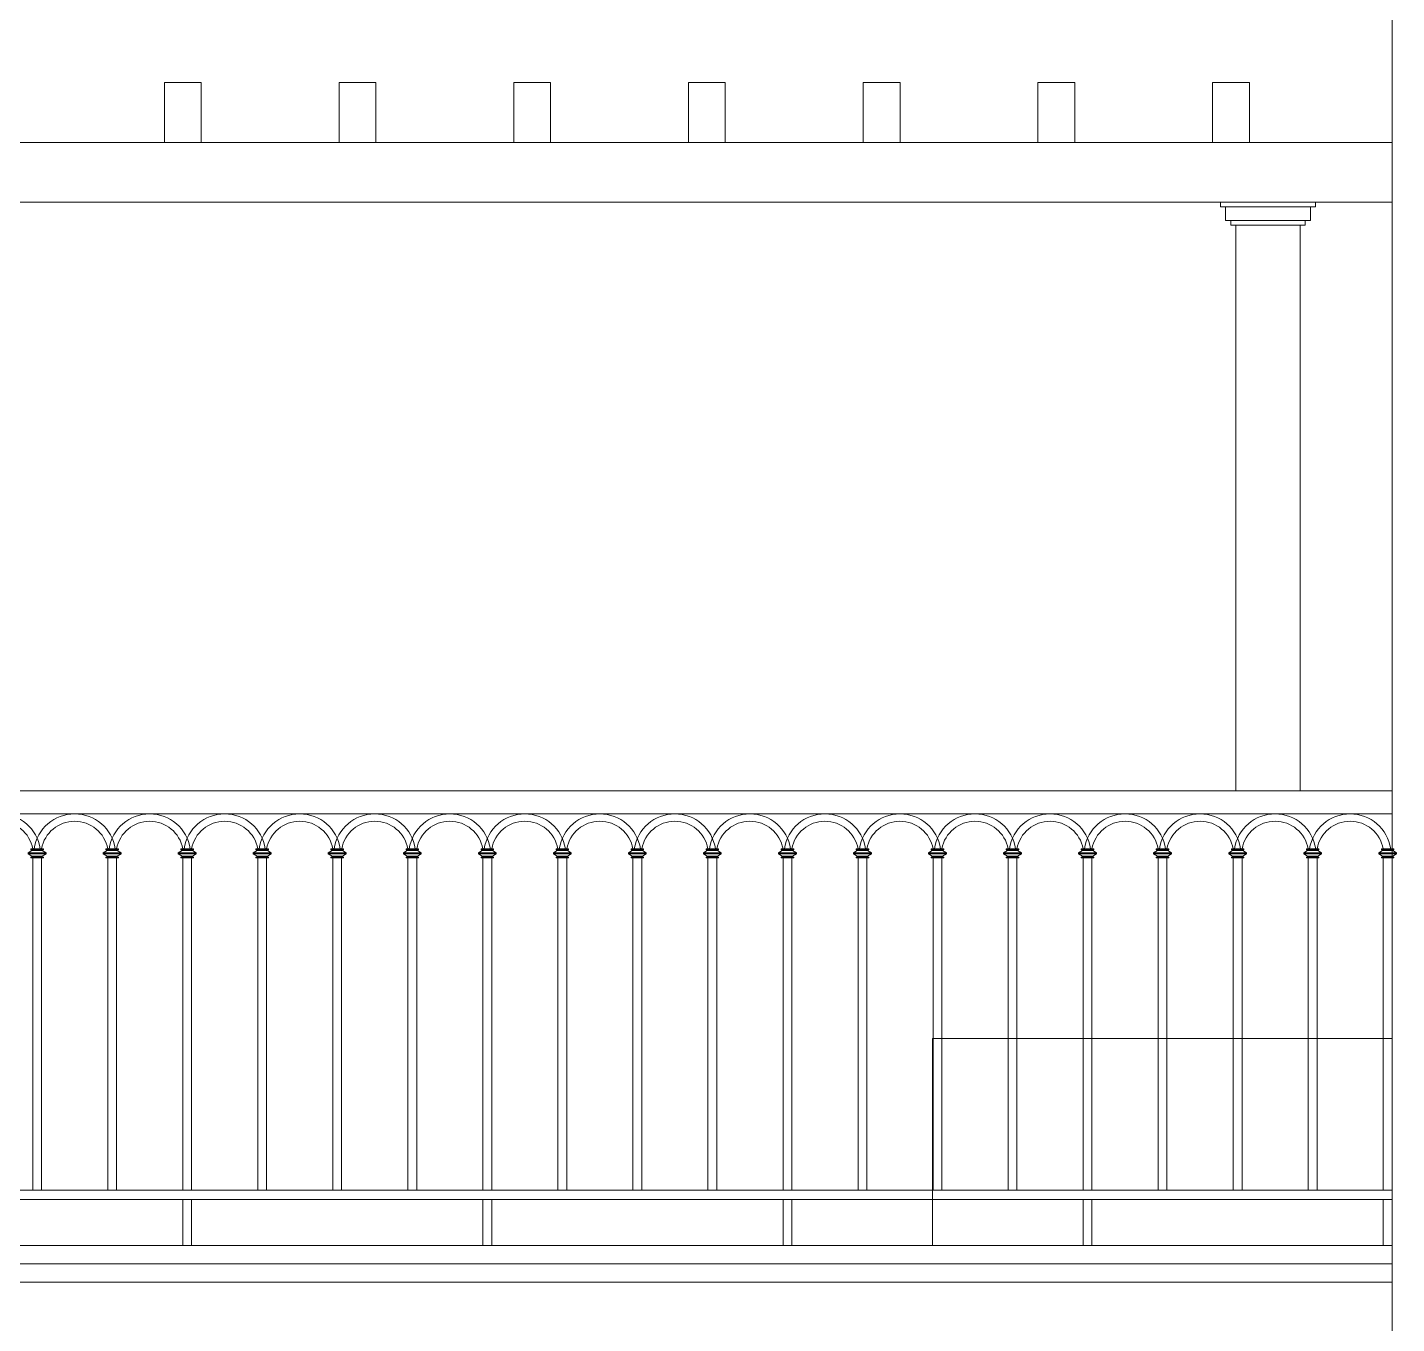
# Model space of a CAD drawing. Header units: millimetres. Extents: x 33748 to 451939, y -263262 to 62681.
# Drawn here: x 350407 to 353385, y -238633 to -235812 of the extents above; entities that cross this region are included whole.
import ezdxf

# ---------------------------------------------------------------- set-up
doc = ezdxf.new("R2010")
doc.units = ezdxf.units.MM
for name, color, linetype, lineweight in [('-FURNITURE', 46, 'Continuous', 9), ('-HATCH', 8, 'Continuous', 5), ('-LINE1', 7, 'Continuous', 18)]:
    doc.layers.add(name, color=color, linetype=linetype, lineweight=lineweight)

# ---------------------------------------------------------------- blocks, each defined once
blk = doc.blocks.new('A$C40d04d36')
for p, q in [((8.8, 988.8), (6557, 988.8)), ((8.8, 938.8), (6557, 938.8)), ((3598.6, 859), (3590.4, 854)), ((3590.4, 854), (3590.4, 852)), ((3600.2, 854), (3590.4, 854)), ((3590.4, 852), (3598.6, 847)), ((3600.2, 852), (3590.4, 852)), ((3596.2, 863), (3596.2, 861)), ((3596.2, 863), (3600.2, 863)), ((3596.2, 861), (3598.6, 861)), ((3596.2, 845), (3596.2, 843)), ((3596.2, 845), (3598.6, 845)), ((3596.2, 843), (3600.2, 843)), ((3598.6, 861), (3598.6, 859)), ((3598.6, 861), (3600.2, 861)), ((3598.6, 859), (3621, 859)), ((3598.6, 847), (3598.6, 845)), ((3598.6, 847), (3621, 847)), ((3598.6, 845), (3600.2, 845)), ((3600.2, 863), (3619.4, 863)), ((3619.4, 861), (3600.2, 861)), ((3600.2, 852), (3600.2, 854)), ((3600.2, 854), (3619.4, 854)), ((3600.2, 852), (3619.4, 852)), ((3619.4, 845), (3600.2, 845)), ((3600.2, 120), (3600.2, 843)), ((3600.2, 843), (3619.4, 843)), ((3619.4, 863), (3623.4, 863)), ((3619.4, 861), (3621, 861)), ((3619.4, 854), (3619.4, 852)), ((3619.4, 854), (3629.3, 854)), ((3619.4, 852), (3629.3, 852)), ((3619.4, 845), (3621, 845)), ((3619.4, 843), (3619.4, 120)), ((3619.4, 843), (3623.4, 843)), ((3621, 859), (3621, 861)), ((3621, 861), (3623.4, 861)), ((3629.3, 854), (3621, 859)), ((3621, 847), (3629.3, 852)), ((3621, 845), (3621, 847)), ((3621, 845), (3623.4, 845)), ((3623.4, 861), (3623.4, 863)), ((3623.4, 843), (3623.4, 845)), ((3629.3, 852), (3629.3, 854)), ((3761.8, 859), (3753.6, 854)), ((3753.6, 854), (3753.6, 852)), ((3763.4, 854), (3753.6, 854)), ((3753.6, 852), (3761.8, 847)), ((3763.4, 852), (3753.6, 852)), ((3759.4, 863), (3759.4, 861)), ((3759.4, 863), (3763.4, 863)), ((3759.4, 861), (3761.8, 861)), ((3759.4, 845), (3759.4, 843)), ((3759.4, 845), (3761.8, 845)), ((3759.4, 843), (3763.4, 843)), ((3761.8, 861), (3761.8, 859)), ((3761.8, 861), (3763.4, 861)), ((3761.8, 859), (3784.2, 859)), ((3761.8, 847), (3761.8, 845)), ((3761.8, 847), (3784.2, 847)), ((3761.8, 845), (3763.4, 845)), ((3763.4, 863), (3782.6, 863)), ((3782.6, 861), (3763.4, 861)), ((3763.4, 852), (3763.4, 854)), ((3763.4, 854), (3782.6, 854)), ((3763.4, 852), (3782.6, 852)), ((3782.6, 845), (3763.4, 845)), ((3763.4, 120), (3763.4, 843)), ((3763.4, 843), (3782.6, 843)), ((3782.6, 863), (3786.6, 863)), ((3782.6, 861), (3784.2, 861)), ((3782.6, 854), (3782.6, 852)), ((3782.6, 854), (3792.5, 854)), ((3782.6, 852), (3792.5, 852)), ((3782.6, 845), (3784.2, 845)), ((3782.6, 843), (3782.6, 120)), ((3782.6, 843), (3786.6, 843)), ((3784.2, 859), (3784.2, 861)), ((3784.2, 861), (3786.6, 861)), ((3792.5, 854), (3784.2, 859)), ((3784.2, 847), (3792.5, 852)), ((3784.2, 845), (3784.2, 847)), ((3784.2, 845), (3786.6, 845)), ((3786.6, 861), (3786.6, 863)), ((3786.6, 843), (3786.6, 845)), ((3792.5, 852), (3792.5, 854)), ((3925, 859), (3916.8, 854)), ((3916.8, 854), (3916.8, 852)), ((3926.6, 854), (3916.8, 854)), ((3916.8, 852), (3925, 847)), ((3926.6, 852), (3916.8, 852)), ((3922.6, 863), (3922.6, 861)), ((3922.6, 863), (3926.6, 863)), ((3922.6, 861), (3925, 861)), ((3922.6, 845), (3922.6, 843)), ((3922.6, 845), (3925, 845)), ((3922.6, 843), (3926.6, 843)), ((3925, 861), (3925, 859)), ((3925, 861), (3926.6, 861)), ((3925, 859), (3947.4, 859)), ((3925, 847), (3925, 845)), ((3925, 847), (3947.4, 847)), ((3925, 845), (3926.6, 845)), ((3926.6, 863), (3945.8, 863)), ((3945.8, 861), (3926.6, 861)), ((3926.6, 852), (3926.6, 854)), ((3926.6, 854), (3945.8, 854)), ((3926.6, 852), (3945.8, 852)), ((3945.8, 845), (3926.6, 845)), ((3926.6, 120), (3926.6, 843)), ((3926.6, 843), (3945.8, 843)), ((3945.8, 863), (3949.8, 863)), ((3945.8, 861), (3947.4, 861)), ((3945.8, 854), (3945.8, 852)), ((3945.8, 854), (3955.7, 854)), ((3945.8, 852), (3955.7, 852)), ((3945.8, 845), (3947.4, 845)), ((3945.8, 843), (3945.8, 120)), ((3945.8, 843), (3949.8, 843)), ((3947.4, 859), (3947.4, 861)), ((3947.4, 861), (3949.8, 861)), ((3955.7, 854), (3947.4, 859)), ((3947.4, 847), (3955.7, 852)), ((3947.4, 845), (3947.4, 847)), ((3947.4, 845), (3949.8, 845)), ((3949.8, 861), (3949.8, 863)), ((3949.8, 843), (3949.8, 845)), ((3955.7, 852), (3955.7, 854)), ((4088.2, 859), (4080, 854)), ((4080, 854), (4080, 852)), ((4089.8, 854), (4080, 854)), ((4080, 852), (4088.2, 847)), ((4089.8, 852), (4080, 852)), ((4085.8, 863), (4085.8, 861)), ((4085.8, 863), (4089.8, 863)), ((4085.8, 861), (4088.2, 861)), ((4085.8, 845), (4085.8, 843)), ((4085.8, 845), (4088.2, 845)), ((4085.8, 843), (4089.8, 843)), ((4088.2, 861), (4088.2, 859)), ((4088.2, 861), (4089.8, 861)), ((4088.2, 859), (4110.6, 859)), ((4088.2, 847), (4088.2, 845)), ((4088.2, 847), (4110.6, 847)), ((4088.2, 845), (4089.8, 845)), ((4089.8, 863), (4109, 863)), ((4109, 861), (4089.8, 861)), ((4089.8, 852), (4089.8, 854)), ((4089.8, 854), (4109, 854)), ((4089.8, 852), (4109, 852)), ((4109, 845), (4089.8, 845)), ((4089.8, 120), (4089.8, 843)), ((4089.8, 843), (4109, 843)), ((4109, 863), (4113, 863)), ((4109, 861), (4110.6, 861)), ((4109, 854), (4109, 852)), ((4109, 854), (4118.9, 854)), ((4109, 852), (4118.9, 852)), ((4109, 845), (4110.6, 845)), ((4109, 843), (4109, 120)), ((4109, 843), (4113, 843)), ((4110.6, 859), (4110.6, 861)), ((4110.6, 861), (4113, 861)), ((4118.9, 854), (4110.6, 859)), ((4110.6, 847), (4118.9, 852)), ((4110.6, 845), (4110.6, 847)), ((4110.6, 845), (4113, 845)), ((4113, 861), (4113, 863)), ((4113, 843), (4113, 845)), ((4118.9, 852), (4118.9, 854)), ((4251.4, 859), (4243.2, 854)), ((4243.2, 854), (4243.2, 852)), ((4253, 854), (4243.2, 854)), ((4243.2, 852), (4251.4, 847)), ((4253, 852), (4243.2, 852)), ((4249, 863), (4249, 861)), ((4249, 863), (4253, 863)), ((4249, 861), (4251.4, 861)), ((4249, 845), (4249, 843)), ((4249, 845), (4251.4, 845)), ((4249, 843), (4253, 843)), ((4251.4, 861), (4251.4, 859)), ((4251.4, 861), (4253, 861)), ((4251.4, 859), (4273.8, 859)), ((4251.4, 847), (4251.4, 845)), ((4251.4, 847), (4273.8, 847)), ((4251.4, 845), (4253, 845)), ((4253, 863), (4272.2, 863)), ((4272.2, 861), (4253, 861)), ((4253, 852), (4253, 854)), ((4253, 854), (4272.2, 854)), ((4253, 852), (4272.2, 852)), ((4272.2, 845), (4253, 845)), ((4253, 120), (4253, 843)), ((4253, 843), (4272.2, 843)), ((4272.2, 863), (4276.2, 863)), ((4272.2, 861), (4273.8, 861)), ((4272.2, 854), (4272.2, 852)), ((4272.2, 854), (4282, 854)), ((4272.2, 852), (4282, 852)), ((4272.2, 845), (4273.8, 845)), ((4272.2, 843), (4272.2, 120)), ((4272.2, 843), (4276.2, 843)), ((4273.8, 859), (4273.8, 861)), ((4273.8, 861), (4276.2, 861)), ((4282, 854), (4273.8, 859)), ((4273.8, 847), (4282, 852)), ((4273.8, 845), (4273.8, 847)), ((4273.8, 845), (4276.2, 845)), ((4276.2, 861), (4276.2, 863)), ((4276.2, 843), (4276.2, 845)), ((4282, 852), (4282, 854)), ((4414.6, 859), (4406.4, 854)), ((4406.4, 854), (4406.4, 852)), ((4416.2, 854), (4406.4, 854)), ((4406.4, 852), (4414.6, 847)), ((4416.2, 852), (4406.4, 852)), ((4412.2, 863), (4412.2, 861)), ((4412.2, 863), (4416.2, 863)), ((4412.2, 861), (4414.6, 861)), ((4412.2, 845), (4412.2, 843)), ((4412.2, 845), (4414.6, 845)), ((4412.2, 843), (4416.2, 843)), ((4414.6, 861), (4414.6, 859)), ((4414.6, 861), (4416.2, 861)), ((4414.6, 859), (4437, 859)), ((4414.6, 847), (4414.6, 845)), ((4414.6, 847), (4437, 847)), ((4414.6, 845), (4416.2, 845)), ((4416.2, 863), (4435.4, 863)), ((4435.4, 861), (4416.2, 861)), ((4416.2, 852), (4416.2, 854)), ((4416.2, 854), (4435.4, 854)), ((4416.2, 852), (4435.4, 852)), ((4435.4, 845), (4416.2, 845)), ((4416.2, 120), (4416.2, 843)), ((4416.2, 843), (4435.4, 843)), ((4435.4, 863), (4439.4, 863)), ((4435.4, 861), (4437, 861)), ((4435.4, 854), (4435.4, 852)), ((4435.4, 854), (4445.2, 854)), ((4435.4, 852), (4445.2, 852)), ((4435.4, 845), (4437, 845)), ((4435.4, 843), (4435.4, 120)), ((4435.4, 843), (4439.4, 843)), ((4437, 859), (4437, 861)), ((4437, 861), (4439.4, 861)), ((4445.2, 854), (4437, 859)), ((4437, 847), (4445.2, 852)), ((4437, 845), (4437, 847)), ((4437, 845), (4439.4, 845)), ((4439.4, 861), (4439.4, 863)), ((4439.4, 843), (4439.4, 845)), ((4445.2, 852), (4445.2, 854)), ((4577.8, 859), (4569.6, 854)), ((4569.6, 854), (4569.6, 852)), ((4579.4, 854), (4569.6, 854)), ((4569.6, 852), (4577.8, 847)), ((4579.4, 852), (4569.6, 852)), ((4575.4, 863), (4575.4, 861)), ((4575.4, 863), (4579.4, 863)), ((4575.4, 861), (4577.8, 861)), ((4575.4, 845), (4575.4, 843)), ((4575.4, 845), (4577.8, 845)), ((4575.4, 843), (4579.4, 843)), ((4577.8, 861), (4577.8, 859)), ((4577.8, 861), (4579.4, 861)), ((4577.8, 859), (4600.2, 859)), ((4577.8, 847), (4577.8, 845)), ((4577.8, 847), (4600.2, 847)), ((4577.8, 845), (4579.4, 845)), ((4579.4, 863), (4598.6, 863)), ((4598.6, 861), (4579.4, 861)), ((4579.4, 852), (4579.4, 854)), ((4579.4, 854), (4598.6, 854)), ((4579.4, 852), (4598.6, 852)), ((4598.6, 845), (4579.4, 845)), ((4579.4, 120), (4579.4, 843)), ((4579.4, 843), (4598.6, 843)), ((4598.6, 863), (4602.6, 863)), ((4598.6, 861), (4600.2, 861)), ((4598.6, 854), (4598.6, 852)), ((4598.6, 854), (4608.4, 854)), ((4598.6, 852), (4608.4, 852)), ((4598.6, 845), (4600.2, 845)), ((4598.6, 843), (4598.6, 120)), ((4598.6, 843), (4602.6, 843)), ((4600.2, 859), (4600.2, 861)), ((4600.2, 861), (4602.6, 861)), ((4608.4, 854), (4600.2, 859)), ((4600.2, 847), (4608.4, 852)), ((4600.2, 845), (4600.2, 847)), ((4600.2, 845), (4602.6, 845)), ((4602.6, 861), (4602.6, 863)), ((4602.6, 843), (4602.6, 845)), ((4608.4, 852), (4608.4, 854)), ((4741, 859), (4732.8, 854)), ((4732.8, 854), (4732.8, 852)), ((4742.6, 854), (4732.8, 854)), ((4732.8, 852), (4741, 847)), ((4742.6, 852), (4732.8, 852)), ((4738.6, 863), (4738.6, 861)), ((4738.6, 863), (4742.6, 863)), ((4738.6, 861), (4741, 861)), ((4738.6, 845), (4738.6, 843)), ((4738.6, 845), (4741, 845)), ((4738.6, 843), (4742.6, 843)), ((4741, 861), (4741, 859)), ((4741, 861), (4742.6, 861)), ((4741, 859), (4763.4, 859)), ((4741, 847), (4741, 845)), ((4741, 847), (4763.4, 847)), ((4741, 845), (4742.6, 845)), ((4742.6, 863), (4761.8, 863)), ((4761.8, 861), (4742.6, 861)), ((4742.6, 852), (4742.6, 854)), ((4742.6, 854), (4761.8, 854)), ((4742.6, 852), (4761.8, 852)), ((4761.8, 845), (4742.6, 845)), ((4742.6, 120), (4742.6, 843)), ((4742.6, 843), (4761.8, 843)), ((4761.8, 863), (4765.8, 863)), ((4761.8, 861), (4763.4, 861)), ((4761.8, 854), (4761.8, 852)), ((4761.8, 854), (4771.6, 854)), ((4761.8, 852), (4771.6, 852)), ((4761.8, 845), (4763.4, 845)), ((4761.8, 843), (4761.8, 120)), ((4761.8, 843), (4765.8, 843)), ((4763.4, 859), (4763.4, 861)), ((4763.4, 861), (4765.8, 861)), ((4771.6, 854), (4763.4, 859)), ((4763.4, 847), (4771.6, 852)), ((4763.4, 845), (4763.4, 847)), ((4763.4, 845), (4765.8, 845)), ((4765.8, 861), (4765.8, 863)), ((4765.8, 843), (4765.8, 845)), ((4771.6, 852), (4771.6, 854)), ((4904.2, 859), (4896, 854)), ((4896, 854), (4896, 852)), ((4905.8, 854), (4896, 854)), ((4896, 852), (4904.2, 847)), ((4905.8, 852), (4896, 852)), ((4901.8, 863), (4901.8, 861)), ((4901.8, 863), (4905.8, 863)), ((4901.8, 861), (4904.2, 861)), ((4901.8, 845), (4901.8, 843)), ((4901.8, 845), (4904.2, 845)), ((4901.8, 843), (4905.8, 843)), ((4904.2, 861), (4904.2, 859)), ((4904.2, 861), (4905.8, 861)), ((4904.2, 859), (4926.6, 859)), ((4904.2, 847), (4904.2, 845)), ((4904.2, 847), (4926.6, 847)), ((4904.2, 845), (4905.8, 845)), ((4905.8, 863), (4925, 863)), ((4925, 861), (4905.8, 861)), ((4905.8, 852), (4905.8, 854)), ((4905.8, 854), (4925, 854)), ((4905.8, 852), (4925, 852)), ((4925, 845), (4905.8, 845)), ((4905.8, 120), (4905.8, 843)), ((4905.8, 843), (4925, 843)), ((4925, 863), (4929, 863)), ((4925, 861), (4926.6, 861)), ((4925, 854), (4925, 852)), ((4925, 854), (4934.8, 854)), ((4925, 852), (4934.8, 852)), ((4925, 845), (4926.6, 845)), ((4925, 843), (4925, 120)), ((4925, 843), (4929, 843)), ((4926.6, 859), (4926.6, 861)), ((4926.6, 861), (4929, 861)), ((4934.8, 854), (4926.6, 859)), ((4926.6, 847), (4934.8, 852)), ((4926.6, 845), (4926.6, 847)), ((4926.6, 845), (4929, 845)), ((4929, 861), (4929, 863)), ((4929, 843), (4929, 845)), ((4934.8, 852), (4934.8, 854)), ((5067.4, 859), (5059.2, 854)), ((5059.2, 854), (5059.2, 852)), ((5069, 854), (5059.2, 854)), ((5059.2, 852), (5067.4, 847)), ((5069, 852), (5059.2, 852)), ((5065, 863), (5065, 861)), ((5065, 863), (5069, 863)), ((5065, 861), (5067.4, 861)), ((5065, 845), (5065, 843)), ((5065, 845), (5067.4, 845)), ((5065, 843), (5069, 843)), ((5067.4, 861), (5067.4, 859)), ((5067.4, 861), (5069, 861)), ((5067.4, 859), (5089.8, 859)), ((5067.4, 847), (5067.4, 845)), ((5067.4, 847), (5089.8, 847)), ((5067.4, 845), (5069, 845)), ((5069, 863), (5088.2, 863)), ((5088.2, 861), (5069, 861)), ((5069, 852), (5069, 854)), ((5069, 854), (5088.2, 854)), ((5069, 852), (5088.2, 852)), ((5088.2, 845), (5069, 845)), ((5069, 120), (5069, 843)), ((5069, 843), (5088.2, 843)), ((5088.2, 863), (5092.2, 863)), ((5088.2, 861), (5089.8, 861)), ((5088.2, 854), (5088.2, 852)), ((5088.2, 854), (5098, 854)), ((5088.2, 852), (5098, 852)), ((5088.2, 845), (5089.8, 845)), ((5088.2, 843), (5088.2, 120)), ((5088.2, 843), (5092.2, 843)), ((5089.8, 859), (5089.8, 861)), ((5089.8, 861), (5092.2, 861)), ((5098, 854), (5089.8, 859)), ((5089.8, 847), (5098, 852)), ((5089.8, 845), (5089.8, 847)), ((5089.8, 845), (5092.2, 845)), ((5092.2, 861), (5092.2, 863)), ((5092.2, 843), (5092.2, 845)), ((5098, 852), (5098, 854)), ((5230.6, 859), (5222.4, 854)), ((5222.4, 854), (5222.4, 852)), ((5232.2, 854), (5222.4, 854)), ((5222.4, 852), (5230.6, 847)), ((5232.2, 852), (5222.4, 852)), ((5228.2, 863), (5228.2, 861)), ((5228.2, 863), (5232.2, 863)), ((5228.2, 861), (5230.6, 861)), ((5228.2, 845), (5228.2, 843)), ((5228.2, 845), (5230.6, 845)), ((5228.2, 843), (5232.2, 843)), ((5230.6, 861), (5230.6, 859)), ((5230.6, 861), (5232.2, 861)), ((5230.6, 859), (5253, 859)), ((5230.6, 847), (5230.6, 845)), ((5230.6, 847), (5253, 847)), ((5230.6, 845), (5232.2, 845)), ((5232.2, 863), (5251.4, 863)), ((5251.4, 861), (5232.2, 861)), ((5232.2, 852), (5232.2, 854)), ((5232.2, 854), (5251.4, 854)), ((5232.2, 852), (5251.4, 852)), ((5251.4, 845), (5232.2, 845)), ((5232.2, 120), (5232.2, 843)), ((5232.2, 843), (5251.4, 843)), ((5251.4, 863), (5255.4, 863)), ((5251.4, 861), (5253, 861)), ((5251.4, 854), (5251.4, 852)), ((5251.4, 854), (5261.2, 854)), ((5251.4, 852), (5261.2, 852)), ((5251.4, 845), (5253, 845)), ((5251.4, 843), (5251.4, 120)), ((5251.4, 843), (5255.4, 843)), ((5253, 859), (5253, 861)), ((5253, 861), (5255.4, 861)), ((5261.2, 854), (5253, 859)), ((5253, 847), (5261.2, 852)), ((5253, 845), (5253, 847)), ((5253, 845), (5255.4, 845)), ((5255.4, 861), (5255.4, 863)), ((5255.4, 843), (5255.4, 845)), ((5261.2, 852), (5261.2, 854)), ((5393.8, 859), (5385.6, 854)), ((5385.6, 854), (5385.6, 852)), ((5395.4, 854), (5385.6, 854)), ((5385.6, 852), (5393.8, 847)), ((5395.4, 852), (5385.6, 852)), ((5391.4, 863), (5391.4, 861)), ((5391.4, 863), (5395.4, 863)), ((5391.4, 861), (5393.8, 861)), ((5391.4, 845), (5391.4, 843)), ((5391.4, 845), (5393.8, 845)), ((5391.4, 843), (5395.4, 843)), ((5393.8, 861), (5393.8, 859)), ((5393.8, 861), (5395.4, 861)), ((5393.8, 859), (5416.2, 859)), ((5393.8, 847), (5393.8, 845)), ((5393.8, 847), (5416.2, 847)), ((5393.8, 845), (5395.4, 845)), ((5395.4, 863), (5414.6, 863)), ((5414.6, 861), (5395.4, 861)), ((5395.4, 852), (5395.4, 854)), ((5395.4, 854), (5414.6, 854)), ((5395.4, 852), (5414.6, 852)), ((5414.6, 845), (5395.4, 845)), ((5395.4, 120), (5395.4, 843)), ((5395.4, 843), (5414.6, 843)), ((5414.6, 863), (5418.6, 863)), ((5414.6, 861), (5416.2, 861)), ((5414.6, 854), (5414.6, 852)), ((5414.6, 854), (5424.4, 854)), ((5414.6, 852), (5424.4, 852)), ((5414.6, 845), (5416.2, 845)), ((5414.6, 843), (5414.6, 120)), ((5414.6, 843), (5418.6, 843)), ((5416.2, 859), (5416.2, 861)), ((5416.2, 861), (5418.6, 861)), ((5424.4, 854), (5416.2, 859)), ((5416.2, 847), (5424.4, 852)), ((5416.2, 845), (5416.2, 847)), ((5416.2, 845), (5418.6, 845)), ((5418.6, 861), (5418.6, 863)), ((5418.6, 843), (5418.6, 845)), ((5424.4, 852), (5424.4, 854)), ((5557, 859), (5548.8, 854)), ((5548.8, 854), (5548.8, 852)), ((5558.6, 854), (5548.8, 854)), ((5548.8, 852), (5557, 847)), ((5558.6, 852), (5548.8, 852)), ((5554.6, 863), (5554.6, 861)), ((5554.6, 863), (5558.6, 863)), ((5554.6, 861), (5557, 861)), ((5554.6, 845), (5554.6, 843)), ((5554.6, 845), (5557, 845)), ((5554.6, 843), (5558.6, 843)), ((5557, 861), (5557, 859)), ((5557, 861), (5558.6, 861)), ((5557, 859), (5579.4, 859)), ((5557, 847), (5557, 845)), ((5557, 847), (5579.4, 847)), ((5557, 845), (5558.6, 845)), ((5558.6, 863), (5577.8, 863)), ((5577.8, 861), (5558.6, 861)), ((5558.6, 852), (5558.6, 854)), ((5558.6, 854), (5577.8, 854)), ((5558.6, 852), (5577.8, 852)), ((5577.8, 845), (5558.6, 845)), ((5558.6, 120), (5558.6, 843)), ((5558.6, 843), (5577.8, 843)), ((5577.8, 863), (5581.8, 863)), ((5577.8, 861), (5579.4, 861)), ((5577.8, 854), (5577.8, 852)), ((5577.8, 854), (5587.6, 854)), ((5577.8, 852), (5587.6, 852)), ((5577.8, 845), (5579.4, 845)), ((5577.8, 843), (5577.8, 120)), ((5577.8, 843), (5581.8, 843)), ((5579.4, 859), (5579.4, 861)), ((5579.4, 861), (5581.8, 861)), ((5587.6, 854), (5579.4, 859)), ((5579.4, 847), (5587.6, 852)), ((5579.4, 845), (5579.4, 847)), ((5579.4, 845), (5581.8, 845)), ((5581.8, 861), (5581.8, 863)), ((5581.8, 843), (5581.8, 845)), ((5587.6, 852), (5587.6, 854)), ((5720.2, 859), (5712, 854)), ((5712, 854), (5712, 852)), ((5721.8, 854), (5712, 854)), ((5712, 852), (5720.2, 847)), ((5721.8, 852), (5712, 852)), ((5717.8, 863), (5717.8, 861)), ((5717.8, 863), (5721.8, 863)), ((5717.8, 861), (5720.2, 861)), ((5717.8, 845), (5717.8, 843)), ((5717.8, 845), (5720.2, 845)), ((5717.8, 843), (5721.8, 843)), ((5720.2, 861), (5720.2, 859)), ((5720.2, 861), (5721.8, 861)), ((5720.2, 859), (5742.6, 859)), ((5720.2, 847), (5720.2, 845)), ((5720.2, 847), (5742.6, 847)), ((5720.2, 845), (5721.8, 845)), ((5721.8, 863), (5741, 863)), ((5741, 861), (5721.8, 861)), ((5721.8, 852), (5721.8, 854)), ((5721.8, 854), (5741, 854)), ((5721.8, 852), (5741, 852)), ((5741, 845), (5721.8, 845)), ((5721.8, 120), (5721.8, 843)), ((5721.8, 843), (5741, 843)), ((5741, 863), (5745, 863)), ((5741, 861), (5742.6, 861)), ((5741, 854), (5741, 852)), ((5741, 854), (5750.8, 854)), ((5741, 852), (5750.8, 852)), ((5741, 845), (5742.6, 845)), ((5741, 843), (5741, 120)), ((5741, 843), (5745, 843)), ((5742.6, 859), (5742.6, 861)), ((5742.6, 861), (5745, 861)), ((5750.8, 854), (5742.6, 859)), ((5742.6, 847), (5750.8, 852)), ((5742.6, 845), (5742.6, 847)), ((5742.6, 845), (5745, 845)), ((5745, 861), (5745, 863)), ((5745, 843), (5745, 845)), ((5750.8, 852), (5750.8, 854)), ((5883.4, 859), (5875.2, 854)), ((5875.2, 854), (5875.2, 852)), ((5885, 854), (5875.2, 854)), ((5875.2, 852), (5883.4, 847)), ((5885, 852), (5875.2, 852)), ((5881, 863), (5881, 861)), ((5881, 863), (5885, 863)), ((5881, 861), (5883.4, 861)), ((5881, 845), (5881, 843)), ((5881, 845), (5883.4, 845)), ((5881, 843), (5885, 843)), ((5883.4, 861), (5883.4, 859)), ((5883.4, 861), (5885, 861)), ((5883.4, 859), (5905.8, 859)), ((5883.4, 847), (5883.4, 845)), ((5883.4, 847), (5905.8, 847)), ((5883.4, 845), (5885, 845)), ((5885, 863), (5904.2, 863)), ((5904.2, 861), (5885, 861)), ((5885, 852), (5885, 854)), ((5885, 854), (5904.2, 854)), ((5885, 852), (5904.2, 852)), ((5904.2, 845), (5885, 845)), ((5885, 120), (5885, 843)), ((5885, 843), (5904.2, 843)), ((5904.2, 863), (5908.2, 863)), ((5904.2, 861), (5905.8, 861)), ((5904.2, 854), (5904.2, 852)), ((5904.2, 854), (5914, 854)), ((5904.2, 852), (5914, 852)), ((5904.2, 845), (5905.8, 845)), ((5904.2, 843), (5904.2, 120)), ((5904.2, 843), (5908.2, 843)), ((5905.8, 859), (5905.8, 861)), ((5905.8, 861), (5908.2, 861)), ((5914, 854), (5905.8, 859)), ((5905.8, 847), (5914, 852)), ((5905.8, 845), (5905.8, 847)), ((5905.8, 845), (5908.2, 845)), ((5908.2, 861), (5908.2, 863)), ((5908.2, 843), (5908.2, 845)), ((5914, 852), (5914, 854)), ((6046.6, 859), (6038.4, 854)), ((6038.4, 854), (6038.4, 852)), ((6048.2, 854), (6038.4, 854)), ((6038.4, 852), (6046.6, 847)), ((6048.2, 852), (6038.4, 852)), ((6044.2, 863), (6044.2, 861)), ((6044.2, 863), (6048.2, 863)), ((6044.2, 861), (6046.6, 861)), ((6044.2, 845), (6044.2, 843)), ((6044.2, 845), (6046.6, 845)), ((6044.2, 843), (6048.2, 843)), ((6046.6, 861), (6046.6, 859)), ((6046.6, 861), (6048.2, 861)), ((6046.6, 859), (6069, 859)), ((6046.6, 847), (6046.6, 845)), ((6046.6, 847), (6069, 847)), ((6046.6, 845), (6048.2, 845)), ((6048.2, 863), (6067.4, 863)), ((6067.4, 861), (6048.2, 861)), ((6048.2, 852), (6048.2, 854)), ((6048.2, 854), (6067.4, 854)), ((6048.2, 852), (6067.4, 852)), ((6067.4, 845), (6048.2, 845)), ((6048.2, 120), (6048.2, 843)), ((6048.2, 843), (6067.4, 843)), ((6067.4, 863), (6071.4, 863)), ((6067.4, 861), (6069, 861)), ((6067.4, 854), (6067.4, 852)), ((6067.4, 854), (6077.2, 854)), ((6067.4, 852), (6077.2, 852)), ((6067.4, 845), (6069, 845)), ((6067.4, 843), (6067.4, 120)), ((6067.4, 843), (6071.4, 843)), ((6069, 859), (6069, 861)), ((6069, 861), (6071.4, 861)), ((6077.2, 854), (6069, 859)), ((6069, 847), (6077.2, 852)), ((6069, 845), (6069, 847)), ((6069, 845), (6071.4, 845)), ((6071.4, 861), (6071.4, 863)), ((6071.4, 843), (6071.4, 845)), ((6077.2, 852), (6077.2, 854)), ((6209.8, 859), (6201.6, 854)), ((6201.6, 854), (6201.6, 852)), ((6211.4, 854), (6201.6, 854)), ((6201.6, 852), (6209.8, 847)), ((6211.4, 852), (6201.6, 852)), ((6207.4, 863), (6207.4, 861)), ((6207.4, 863), (6211.4, 863)), ((6207.4, 861), (6209.8, 861)), ((6207.4, 845), (6207.4, 843)), ((6207.4, 845), (6209.8, 845)), ((6207.4, 843), (6211.4, 843)), ((6209.8, 861), (6209.8, 859)), ((6209.8, 861), (6211.4, 861)), ((6209.8, 859), (6232.2, 859)), ((6209.8, 847), (6209.8, 845)), ((6209.8, 847), (6232.2, 847)), ((6209.8, 845), (6211.4, 845)), ((6211.4, 863), (6230.6, 863)), ((6230.6, 861), (6211.4, 861)), ((6211.4, 852), (6211.4, 854)), ((6211.4, 854), (6230.6, 854)), ((6211.4, 852), (6230.6, 852)), ((6230.6, 845), (6211.4, 845)), ((6211.4, 120), (6211.4, 843)), ((6211.4, 843), (6230.6, 843)), ((6230.6, 863), (6234.6, 863)), ((6230.6, 861), (6232.2, 861)), ((6230.6, 854), (6230.6, 852)), ((6230.6, 854), (6240.4, 854)), ((6230.6, 852), (6240.4, 852)), ((6230.6, 845), (6232.2, 845)), ((6230.6, 843), (6230.6, 120)), ((6230.6, 843), (6234.6, 843)), ((6232.2, 859), (6232.2, 861)), ((6232.2, 861), (6234.6, 861)), ((6240.4, 854), (6232.2, 859)), ((6232.2, 847), (6240.4, 852)), ((6232.2, 845), (6232.2, 847)), ((6232.2, 845), (6234.6, 845)), ((6234.6, 861), (6234.6, 863)), ((6234.6, 843), (6234.6, 845)), ((6240.4, 852), (6240.4, 854)), ((6373, 859), (6364.8, 854)), ((6364.8, 854), (6364.8, 852)), ((6374.6, 854), (6364.8, 854)), ((6364.8, 852), (6373, 847)), ((6374.6, 852), (6364.8, 852)), ((6370.6, 863), (6370.6, 861)), ((6370.6, 863), (6374.6, 863)), ((6370.6, 861), (6373, 861)), ((6370.6, 845), (6370.6, 843)), ((6370.6, 845), (6373, 845)), ((6370.6, 843), (6374.6, 843)), ((6373, 861), (6373, 859)), ((6373, 861), (6374.6, 861)), ((6373, 859), (6395.4, 859)), ((6373, 847), (6373, 845)), ((6373, 847), (6395.4, 847)), ((6373, 845), (6374.6, 845)), ((6374.6, 863), (6393.8, 863)), ((6393.8, 861), (6374.6, 861)), ((6374.6, 852), (6374.6, 854)), ((6374.6, 854), (6393.8, 854)), ((6374.6, 852), (6393.8, 852)), ((6393.8, 845), (6374.6, 845)), ((6374.6, 120), (6374.6, 843)), ((6374.6, 843), (6393.8, 843)), ((6393.8, 863), (6397.8, 863)), ((6393.8, 861), (6395.4, 861)), ((6393.8, 854), (6393.8, 852)), ((6393.8, 854), (6403.6, 854)), ((6393.8, 852), (6403.6, 852)), ((6393.8, 845), (6395.4, 845)), ((6393.8, 843), (6393.8, 120)), ((6393.8, 843), (6397.8, 843)), ((6395.4, 859), (6395.4, 861)), ((6395.4, 861), (6397.8, 861)), ((6403.6, 854), (6395.4, 859)), ((6395.4, 847), (6403.6, 852)), ((6395.4, 845), (6395.4, 847)), ((6395.4, 845), (6397.8, 845)), ((6397.8, 861), (6397.8, 863)), ((6397.8, 843), (6397.8, 845)), ((6403.6, 852), (6403.6, 854)), ((6536.2, 859), (6528, 854)), ((6528, 854), (6528, 852)), ((6537.8, 854), (6528, 854)), ((6528, 852), (6536.2, 847)), ((6537.8, 852), (6528, 852)), ((6533.8, 863), (6533.8, 861)), ((6533.8, 863), (6537.8, 863)), ((6533.8, 861), (6536.2, 861)), ((6533.8, 845), (6533.8, 843)), ((6533.8, 845), (6536.2, 845)), ((6533.8, 843), (6537.8, 843)), ((6536.2, 861), (6536.2, 859)), ((6536.2, 861), (6537.8, 861)), ((6536.2, 859), (6558.6, 859)), ((6536.2, 847), (6536.2, 845)), ((6536.2, 847), (6558.6, 847)), ((6536.2, 845), (6537.8, 845)), ((6537.8, 863), (6557, 863)), ((6557, 861), (6537.8, 861)), ((6537.8, 852), (6537.8, 854)), ((6537.8, 854), (6557, 854)), ((6537.8, 852), (6557, 852)), ((6557, 845), (6537.8, 845)), ((6537.8, 120), (6537.8, 843)), ((6537.8, 843), (6557, 843)), ((6557, 863), (6561, 863)), ((6557, 861), (6558.6, 861)), ((6557, 854), (6557, 852)), ((6557, 854), (6566.8, 854)), ((6557, 852), (6566.8, 852)), ((6557, 845), (6558.6, 845)), ((6557, 843), (6557, 120)), ((6557, 843), (6561, 843)), ((6558.6, 859), (6558.6, 861)), ((6558.6, 861), (6561, 861)), ((6566.8, 854), (6558.6, 859)), ((6558.6, 847), (6566.8, 852)), ((6558.6, 845), (6558.6, 847)), ((6558.6, 845), (6561, 845)), ((6561, 861), (6561, 863)), ((6561, 843), (6561, 845)), ((6566.8, 852), (6566.8, 854)), ((8.8, 120), (6557, 120)), ((8.8, 100), (6557, 100))]:
    blk.add_line(p, q)
for points in [[(3945.8, 100), (3926.6, 100), (3926.6, 0), (3945.8, 0)], [(4598.6, 100), (4579.4, 100), (4579.4, 0), (4598.6, 0)], [(5251.4, 100), (5232.2, 100), (5232.2, 0), (5251.4, 0)], [(5904.2, 100), (5885, 100), (5885, 0), (5904.2, 0)], [(6557, 100), (6537.8, 100), (6537.8, 0), (6557, 0)]]:
    blk.add_lwpolyline(points, close=True)
for centre, radius, start, end in [((3528.2, 849.8), 89.2, 8.5304, 171.4696), ((3691.4, 849.8), 89.2, 8.5304, 171.4696), ((3854.6, 849.8), 89.2, 8.5304, 171.4696), ((4017.8, 849.8), 89.2, 8.5304, 171.4696), ((4181, 849.8), 89.2, 8.5304, 171.4696), ((4344.2, 849.8), 89.2, 8.5304, 171.4696), ((4507.4, 849.8), 89.2, 8.5304, 171.4696), ((4670.6, 849.8), 89.2, 8.5304, 171.4696), ((4833.8, 849.8), 89.2, 8.5304, 171.4696), ((4997, 849.8), 89.2, 8.5304, 171.4696), ((5160.2, 849.8), 89.2, 8.5304, 171.4696), ((5323.4, 849.8), 89.2, 8.5304, 171.4696), ((5486.6, 849.8), 89.2, 8.5304, 171.4696), ((5649.8, 849.8), 89.2, 8.5304, 171.4696), ((5813, 849.8), 89.2, 8.5304, 171.4696), ((5976.2, 849.8), 89.2, 8.5304, 171.4696), ((6139.4, 849.8), 89.2, 8.5304, 171.4696), ((6302.6, 849.8), 89.2, 8.5304, 171.4696), ((6465.8, 849.8), 89.2, 8.5304, 171.4696), ((3528.2, 849.8), 73.2, 10.4137, 169.5863), ((3691.4, 849.8), 73.2, 10.4137, 169.5863), ((3854.6, 849.8), 73.2, 10.4137, 169.5863), ((4017.8, 849.8), 73.2, 10.4137, 169.5863), ((4181, 849.8), 73.2, 10.4137, 169.5863), ((4344.2, 849.8), 73.2, 10.4137, 169.5863), ((4507.4, 849.8), 73.2, 10.4137, 169.5863), ((4670.6, 849.8), 73.2, 10.4137, 169.5863), ((4833.8, 849.8), 73.2, 10.4137, 169.5863), ((4997, 849.8), 73.2, 10.4137, 169.5863), ((5160.2, 849.8), 73.2, 10.4137, 169.5863), ((5323.4, 849.8), 73.2, 10.4137, 169.5863), ((5486.6, 849.8), 73.2, 10.4137, 169.5863), ((5649.8, 849.8), 73.2, 10.4137, 169.5863), ((5813, 849.8), 73.2, 10.4137, 169.5863), ((5976.2, 849.8), 73.2, 10.4137, 169.5863), ((6139.4, 849.8), 73.2, 10.4137, 169.5863), ((6302.6, 849.8), 73.2, 10.4137, 169.5863), ((6465.8, 849.8), 73.2, 10.4137, 169.5863)]:
    blk.add_arc(centre, radius, start, end)

msp = doc.modelspace()

# ---------------------------------------------------------------- linework, layer by layer
at = {"layer": '-FURNITURE'}
for p, q in [((348475.6, -236062.4), (353375.5, -236062.4)), ((348596.6, -236192.4), (353375.5, -236192.4)), ((353002.2, -236192.4), (353002.2, -236202.4)), ((353208.7, -236192.4), (353002.2, -236192.4)), ((353002.2, -236202.4), (353013.3, -236202.4)), ((353013.3, -236202.4), (353013.3, -236232.4)), ((353197.7, -236202.4), (353013.3, -236202.4)), ((353197.7, -236202.4), (353208.7, -236202.4)), ((353197.7, -236202.4), (353197.7, -236232.4)), ((353208.7, -236192.4), (353208.7, -236202.4)), ((353013.3, -236232.4), (353024.4, -236232.4)), ((353024.4, -236232.4), (353024.4, -236242.4)), ((353186.6, -236232.4), (353024.4, -236232.4)), ((353186.6, -236232.4), (353197.7, -236232.4)), ((353186.6, -236232.4), (353186.6, -236242.4)), ((353024.4, -236242.4), (353035.5, -236242.4)), ((353035.5, -237473.6), (353035.5, -236242.4)), ((353175.5, -236242.4), (353035.5, -236242.4)), ((353175.5, -236242.4), (353186.6, -236242.4)), ((353175.5, -237473.6), (353175.5, -236242.4))]:
    msp.add_line(p, q, dxfattribs=at)
for points in [[(350705.1, -236062.4), (350705.1, -235932.4), (350785.1, -235932.4), (350785.1, -236062.4)], [(351085.1, -236062.4), (351085.1, -235932.4), (351165.1, -235932.4), (351165.1, -236062.4)], [(351465.1, -236062.4), (351465.1, -235932.4), (351545.1, -235932.4), (351545.1, -236062.4)], [(351845.1, -236062.4), (351845.1, -235932.4), (351925.1, -235932.4), (351925.1, -236062.4)], [(352225.1, -236062.4), (352225.1, -235932.4), (352305.1, -235932.4), (352305.1, -236062.4)], [(352605.1, -236062.4), (352605.1, -235932.4), (352685.1, -235932.4), (352685.1, -236062.4)], [(352985.1, -236062.4), (352985.1, -235932.4), (353065.1, -235932.4), (353065.1, -236062.4)]]:
    msp.add_lwpolyline(points, dxfattribs=at)
at = {"layer": '-HATCH'}
msp.add_line((347385.1, -238502.4), (353375.5, -238502.4), dxfattribs=at)
msp.add_lwpolyline([(347446, -238542.4), (353375.5, -238542.4)], dxfattribs=at)
at = {"layer": '-LINE1', "lineweight": 20}
for p, q in [((353375.5, -235562.4), (353375.5, -241847.2)), ((353375.5, -238462.4), (347385.1, -238462.4))]:
    msp.add_line(p, q, dxfattribs=at)
msp.add_lwpolyline([(353375.5, -238012.4), (352375.5, -238012.4), (352375.5, -238462.4), (353375.5, -238462.4)], close=True, dxfattribs=at)

# ---------------------------------------------------------------- block references
at = {"layer": '-HATCH'}
msp.add_blockref('A$C40d04d36', (346818.4, -238462.5), dxfattribs=at)

doc.saveas('drawing.dxf')
